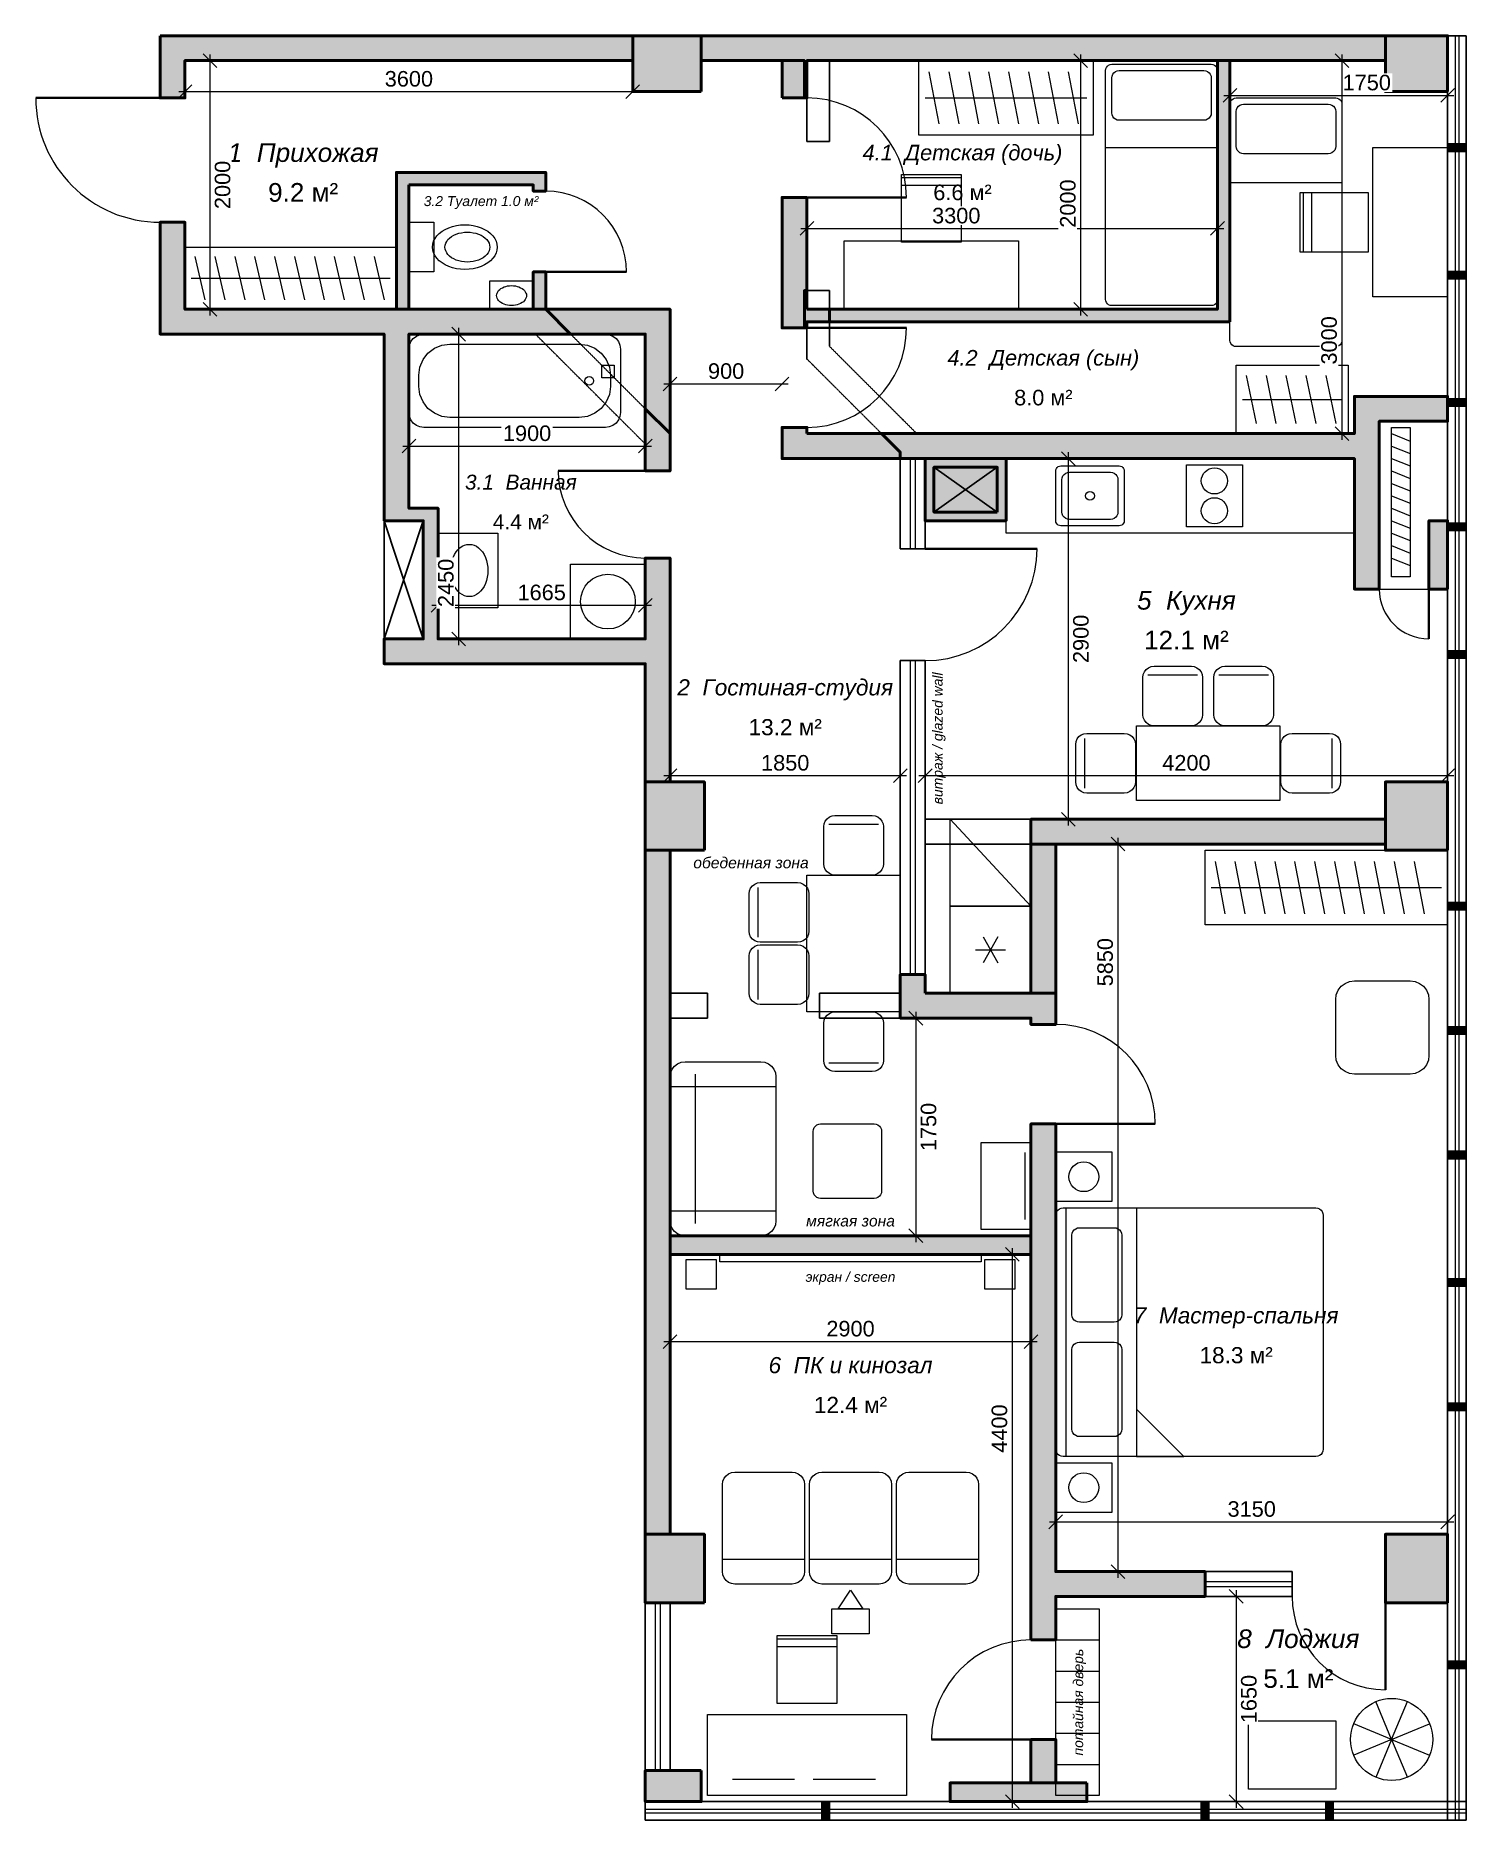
# Model space of a CAD drawing. Header units: millimetres. Extents: x 0 to 11500, y 0 to 14350.
import ezdxf
from ezdxf.enums import TextEntityAlignment as Align

# ---------------------------------------------------------------- set-up
doc = ezdxf.new("R2010")
doc.units = ezdxf.units.MM
doc.linetypes.add('DASHED', pattern=[1.524, 1.27, -0.254])
for name, color, linetype, lineweight, true_color in [('A-COLS', 7, 'Continuous', 50, 0x000000), ('A-DIMS', 7, 'Continuous', 13, 0x000000), ('A-DOOR', 7, 'Continuous', 35, 0x000000), ('A-DOOR-SWING', 7, 'Continuous', 13, 0x404040), ('A-FIXT', 7, 'Continuous', 18, 0x262626), ('A-FURN', 7, 'Continuous', 13, 0x6b6b6b), ('A-GLAZ', 7, 'Continuous', 18, 0x1a6bc7), ('A-GLAZ-FRAME', 7, 'Continuous', 25, 0x000000), ('A-SHAFT', 7, 'Continuous', 25, 0x000000), ('A-TEXT', 7, 'Continuous', 18, 0x000000), ('A-WALL', 7, 'Continuous', 50, 0x000000), ('A-WALL-DEMO', 7, 'Continuous', 25, 0x595959), ('A-WALL-FILL', 7, 'Continuous', 13, 0x999999), ('A-WALL-NEW', 7, 'Continuous', 50, 0x000000), ('A-WALL-NEW-FILL', 7, 'Continuous', 13, 0xed8c40)]:
    doc.layers.add(name, color=color, linetype=linetype, lineweight=lineweight, true_color=true_color)
doc.styles.add('PLAN-ITALIC', font='ariali.ttf')
doc.styles.add('PLAN-REGULAR', font='arial.ttf')
doc.dimstyles.new('PLAN-1-50', dxfattribs={"dimscale": 50, "dimtxt": 2.5, "dimasz": 2.5, "dimexe": 1, "dimexo": 0, "dimgap": 0.8, "dimtad": 1, "dimdec": 0, "dimtxsty": 'PLAN-REGULAR', "dimtsz": 1.1, "dimcen": 2.5, "dimdle": 1, "dimazin": 3, "dimtfac": 1, "dimtmove": 0, "dimatfit": 3, "dimtfill": 1, "dimlwd": 13, "dimlwe": 13})

msp = doc.modelspace()

# ---------------------------------------------------------------- hatches: boundary and pattern name
at = {"layer": 'A-COLS', "true_color": 0x000000}
h = msp.add_hatch(color=7, dxfattribs=at)
h.dxf.hatch_style = 1
h.paths.add_polyline_path([(5350, 13900), (5350, 14350), (4800, 14350), (4800, 13900)])
h = msp.add_hatch(color=7, dxfattribs=at)
h.dxf.hatch_style = 1
h.paths.add_polyline_path([(11350, 13900), (11350, 14350), (10850, 14350), (10850, 13900)])
h = msp.add_hatch(color=7, dxfattribs=at)
h.dxf.hatch_style = 1
h.paths.add_polyline_path([(11350, 9900), (11350, 10450), (11200, 10450), (11200, 9900)])
h = msp.add_hatch(color=7, dxfattribs=at)
h.dxf.hatch_style = 1
h.paths.add_polyline_path([(5375, 7800), (5375, 8350), (4900, 8350), (4900, 7800)])
h = msp.add_hatch(color=7, dxfattribs=at)
h.dxf.hatch_style = 1
h.paths.add_polyline_path([(11350, 7800), (11350, 8350), (10850, 8350), (10850, 7800)])
h = msp.add_hatch(color=7, dxfattribs=at)
h.dxf.hatch_style = 1
h.paths.add_polyline_path([(5375, 1750), (5375, 2300), (4900, 2300), (4900, 1750)])
h = msp.add_hatch(color=7, dxfattribs=at)
h.dxf.hatch_style = 1
h.paths.add_polyline_path([(11350, 1750), (11350, 2300), (10850, 2300), (10850, 1750)])
h = msp.add_hatch(color=7, dxfattribs=at)
h.dxf.hatch_style = 1
h.paths.add_polyline_path([(5350, 400), (4900, 400), (4900, 150), (5350, 150)])
h = msp.add_hatch(color=7, dxfattribs=at)
h.dxf.hatch_style = 1
h.paths.add_polyline_path([(8450, 300), (7350, 300), (7350, 150), (8450, 150)])
at = {"layer": 'A-GLAZ-FRAME', "true_color": 0x000000}
h = msp.add_hatch(color=7, dxfattribs=at)
h.dxf.hatch_style = 1
h.paths.add_polyline_path([(11350, 13480), (11500, 13480), (11500, 13420), (11350, 13420)])
h = msp.add_hatch(color=7, dxfattribs=at)
h.dxf.hatch_style = 1
h.paths.add_polyline_path([(11350, 12455), (11500, 12455), (11500, 12395), (11350, 12395)])
h = msp.add_hatch(color=7, dxfattribs=at)
h.dxf.hatch_style = 1
h.paths.add_polyline_path([(11350, 11430), (11500, 11430), (11500, 11370), (11350, 11370)])
h = msp.add_hatch(color=7, dxfattribs=at)
h.dxf.hatch_style = 1
h.paths.add_polyline_path([(11350, 10430), (11500, 10430), (11500, 10370), (11350, 10370)])
h = msp.add_hatch(color=7, dxfattribs=at)
h.dxf.hatch_style = 1
h.paths.add_polyline_path([(11350, 9405), (11500, 9405), (11500, 9345), (11350, 9345)])
h = msp.add_hatch(color=7, dxfattribs=at)
h.dxf.hatch_style = 1
h.paths.add_polyline_path([(11350, 7380), (11500, 7380), (11500, 7320), (11350, 7320)])
h = msp.add_hatch(color=7, dxfattribs=at)
h.dxf.hatch_style = 1
h.paths.add_polyline_path([(11350, 6380), (11500, 6380), (11500, 6320), (11350, 6320)])
h = msp.add_hatch(color=7, dxfattribs=at)
h.dxf.hatch_style = 1
h.paths.add_polyline_path([(11350, 5380), (11500, 5380), (11500, 5320), (11350, 5320)])
h = msp.add_hatch(color=7, dxfattribs=at)
h.dxf.hatch_style = 1
h.paths.add_polyline_path([(11350, 4355), (11500, 4355), (11500, 4295), (11350, 4295)])
h = msp.add_hatch(color=7, dxfattribs=at)
h.dxf.hatch_style = 1
h.paths.add_polyline_path([(11350, 3355), (11500, 3355), (11500, 3295), (11350, 3295)])
h = msp.add_hatch(color=7, dxfattribs=at)
h.dxf.hatch_style = 1
h.paths.add_polyline_path([(11350, 1280), (11500, 1280), (11500, 1220), (11350, 1220)])
h = msp.add_hatch(color=7, dxfattribs=at)
h.dxf.hatch_style = 1
h.paths.add_polyline_path([(6320, 150), (6380, 150), (6380, 0), (6320, 0)])
h = msp.add_hatch(color=7, dxfattribs=at)
h.dxf.hatch_style = 1
h.paths.add_polyline_path([(9370, 150), (9430, 150), (9430, 0), (9370, 0)])
h = msp.add_hatch(color=7, dxfattribs=at)
h.dxf.hatch_style = 1
h.paths.add_polyline_path([(10370, 150), (10430, 150), (10430, 0), (10370, 0)])
at = {"layer": 'A-WALL-FILL', "true_color": 0x999999}
h = msp.add_hatch(color=7, dxfattribs=at)
h.dxf.hatch_style = 1
h.paths.add_polyline_path([(1000, 14350), (1000, 13850), (1200, 13850), (1200, 14150), (4800, 14150), (4800, 14350)])
h = msp.add_hatch(color=7, dxfattribs=at)
h.dxf.hatch_style = 1
h.paths.add_polyline_path([(10850, 14150), (10850, 14350), (5350, 14350), (5350, 14150), (6180, 14150), (6180, 13850), (6200, 13850), (6200, 14150)])
h = msp.add_hatch(color=7, dxfattribs=at)
h.dxf.hatch_style = 1
h.paths.add_polyline_path([(2800, 10450), (3115, 10450), (3115, 9500), (2800, 9500), (2800, 9300), (4900, 9300), (4900, 8350), (5100, 8350), (5100, 10150), (4900, 10150), (4900, 9500), (3235, 9500), (3235, 10550), (3000, 10550), (3000, 11950), (4300, 11950), (4100, 12150), (1200, 12150), (1200, 12850), (1000, 12850), (1000, 11950), (2800, 11950)])
h = msp.add_hatch(color=7, dxfattribs=at)
h.dxf.hatch_style = 1
h.paths.add_polyline_path([(6200, 12150), (6200, 12300), (6180, 12300), (6180, 12000), (6200, 12000), (6200, 12050), (6380, 12050), (6380, 12150)])
h = msp.add_hatch(color=7, dxfattribs=at)
h.dxf.hatch_style = 1
h.paths.add_polyline_path([(4900, 10850), (5100, 10850), (5100, 11150), (4900, 11350)])
h = msp.add_hatch(color=7, dxfattribs=at)
h.dxf.hatch_style = 1
h.paths.add_polyline_path([(10800, 9900), (10800, 11250), (11350, 11250), (11350, 11450), (10600, 11450), (10600, 11150), (6800, 11150), (6950, 11000), (6950, 10950), (10600, 10950), (10600, 9900)])
h = msp.add_hatch(color=7, dxfattribs=at)
h.dxf.hatch_style = 1
h.paths.add_polyline_path([(7150, 10950), (7150, 10450), (7800, 10450), (7800, 10950)])
h.paths.add_polyline_path([(7730, 10520), (7220, 10520), (7220, 10880), (7730, 10880)], flags=0)
h = msp.add_hatch(color=7, dxfattribs=at)
h.dxf.hatch_style = 1
h.paths.add_polyline_path([(10850, 8050), (8000, 8050), (8000, 7850), (10850, 7850)])
h = msp.add_hatch(color=7, dxfattribs=at)
h.dxf.hatch_style = 1
h.paths.add_polyline_path([(5100, 2300), (5100, 7800), (4900, 7800), (4900, 2300)])
h = msp.add_hatch(color=7, dxfattribs=at)
h.dxf.hatch_style = 1
h.paths.add_polyline_path([(7150, 6650), (7150, 6800), (6950, 6800), (6950, 6450), (8000, 6450), (8000, 6400), (8200, 6400), (8200, 6650)])
h = msp.add_hatch(color=7, dxfattribs=at)
h.dxf.hatch_style = 1
h.paths.add_polyline_path([(8000, 1450), (8200, 1450), (8200, 1800), (9400, 1800), (9400, 2000), (8200, 2000), (8200, 5600), (8000, 5600)])
h = msp.add_hatch(color=7, dxfattribs=at)
h.dxf.hatch_style = 1
h.paths.add_polyline_path([(8000, 650), (8000, 300), (8200, 300), (8200, 650)])
at = {"layer": 'A-WALL-NEW-FILL', "true_color": 0xed8c40}
h = msp.add_hatch(color=7, dxfattribs=at)
h.dxf.hatch_style = 1
h.paths.add_polyline_path([(6000, 13850), (6180, 13850), (6180, 14150), (6000, 14150)])
h = msp.add_hatch(color=7, dxfattribs=at)
h.dxf.hatch_style = 1
h.paths.add_polyline_path([(9600, 12050), (9600, 14150), (9500, 14150), (9500, 12150), (6380, 12150), (6380, 12050)])
h = msp.add_hatch(color=7, dxfattribs=at)
h.dxf.hatch_style = 1
h.paths.add_polyline_path([(3000, 13150), (4000, 13150), (4000, 13100), (4100, 13100), (4100, 13250), (2900, 13250), (2900, 12150), (3000, 12150)])
h = msp.add_hatch(color=7, dxfattribs=at)
h.dxf.hatch_style = 1
h.paths.add_polyline_path([(6200, 13050), (6000, 13050), (6000, 12000), (6180, 12000), (6180, 12300), (6200, 12300)])
h = msp.add_hatch(color=7, dxfattribs=at)
h.dxf.hatch_style = 1
h.paths.add_polyline_path([(4100, 12450), (4000, 12450), (4000, 12150), (4100, 12150)])
h = msp.add_hatch(color=7, dxfattribs=at)
h.dxf.hatch_style = 1
h.paths.add_polyline_path([(4100, 12150), (4300, 11950), (4900, 11950), (4900, 11350), (5100, 11150), (5100, 12150)])
h = msp.add_hatch(color=7, dxfattribs=at)
h.dxf.hatch_style = 1
h.paths.add_polyline_path([(6200, 11150), (6200, 11200), (6000, 11200), (6000, 10950), (6950, 10950), (6950, 11000), (6800, 11150)])
h = msp.add_hatch(color=7, dxfattribs=at)
h.dxf.hatch_style = 1
h.paths.add_polyline_path([(8000, 6650), (8200, 6650), (8200, 7850), (8000, 7850)])
h = msp.add_hatch(color=7, dxfattribs=at)
h.dxf.hatch_style = 1
h.paths.add_polyline_path([(8000, 4550), (8000, 4700), (5100, 4700), (5100, 4550)])

# ---------------------------------------------------------------- linework, layer by layer
at = {"layer": 'A-COLS'}
for points in [[(5350, 13900), (5350, 14350), (4800, 14350), (4800, 13900)], [(11350, 13900), (11350, 14350), (10850, 14350), (10850, 13900)], [(11350, 9900), (11350, 10450), (11200, 10450), (11200, 9900)], [(5375, 7800), (5375, 8350), (4900, 8350), (4900, 7800)], [(11350, 7800), (11350, 8350), (10850, 8350), (10850, 7800)], [(5375, 1750), (5375, 2300), (4900, 2300), (4900, 1750)], [(11350, 1750), (11350, 2300), (10850, 2300), (10850, 1750)], [(5350, 400), (4900, 400), (4900, 150), (5350, 150)], [(8450, 300), (7350, 300), (7350, 150), (8450, 150)]]:
    msp.add_lwpolyline(points, close=True, dxfattribs=at)
at = {"layer": 'A-DOOR'}
for p, q in [((1000, 13850), (0, 13850)), ((6200, 13050), (7000, 13050)), ((4100, 12450), (4750, 12450)), ((6200, 12000), (7000, 12000)), ((4900, 10850), (4200, 10850)), ((11200, 9900), (11200, 9500)), ((8200, 5600), (9000, 5600)), ((8000, 650), (7200, 650))]:
    msp.add_line(p, q, dxfattribs=at)
at = {"layer": 'A-DOOR', "true_color": 0x1a6bc7}
for p, q in [((7150, 10225), (8050, 10225)), ((10850, 1800), (10850, 1050))]:
    msp.add_line(p, q, dxfattribs=at)
at = {"layer": 'A-DOOR-SWING'}
for centre, radius, start, end in [((1000, 13850), 1000, -180, -90), ((6200, 13050), 800, 0, 90), ((4100, 12450), 650, 0, 90), ((6200, 12000), 800, -90, 0), ((4900, 10850), 700, -180, -90), ((7150, 10225), 900, -90, 0), ((11200, 9900), 400, -180, -90), ((8200, 5600), 800, 0, 90), ((10850, 1800), 750, -180, -90), ((8000, 650), 800, -270, -180)]:
    msp.add_arc(centre, radius, start, end, dxfattribs=at)
at = {"layer": 'A-FIXT'}
for p, q in [((10900, 11150), (11050, 11090)), ((10900, 11050), (11050, 10990)), ((10900, 10950), (11050, 10890)), ((10900, 10850), (11050, 10790)), ((10900, 10750), (11050, 10690)), ((10900, 10650), (11050, 10590)), ((10900, 10550), (11050, 10490)), ((10900, 10450), (11050, 10390)), ((10900, 10350), (11050, 10290)), ((10900, 10250), (11050, 10190)), ((10900, 10150), (11050, 10090)), ((10800, 9900), (11200, 9900)), ((7350, 8050), (8000, 7350)), ((7615, 7103.9), (7735, 6896.1)), ((7735, 7103.9), (7615, 6896.1)), ((7555, 7000), (7795, 7000)), ((7950, 5370), (7950, 4830)), ((5600, 330), (6100, 330)), ((6250, 330), (6750, 330))]:
    msp.add_line(p, q, dxfattribs=at)
for points in [[(3000, 12850), (3200, 12850), (3200, 12450), (3000, 12450)], [(3710, 12650), (3707.8, 12626.5), (3701.1, 12603.4), (3690.2, 12581.1), (3675.2, 12560), (3656.3, 12540.4), (3633.8, 12522.7), (3608.3, 12507.2), (3580, 12494.1), (3549.5, 12483.7), (3517.3, 12476.1), (3483.9, 12471.5), (3450, 12470), (3416.1, 12471.5), (3382.7, 12476.1), (3350.5, 12483.7), (3320, 12494.1), (3291.7, 12507.2), (3266.2, 12522.7), (3243.7, 12540.4), (3224.8, 12560), (3209.8, 12581.1), (3198.9, 12603.4), (3192.2, 12626.5), (3190, 12650), (3192.2, 12673.5), (3198.9, 12696.6), (3209.8, 12718.9), (3224.8, 12740), (3243.7, 12759.6), (3266.2, 12777.3), (3291.7, 12792.8), (3320, 12805.9), (3350.5, 12816.3), (3382.7, 12823.9), (3416.1, 12828.5), (3450, 12830), (3483.9, 12828.5), (3517.3, 12823.9), (3549.5, 12816.3), (3580, 12805.9), (3608.3, 12792.8), (3633.8, 12777.3), (3656.3, 12759.6), (3675.2, 12740), (3690.2, 12718.9), (3701.1, 12696.6), (3707.8, 12673.5)], [(3650, 12650), (3648.5, 12634.3), (3643.9, 12618.9), (3636.3, 12604.1), (3625.9, 12590), (3612.8, 12576.9), (3597.3, 12565.1), (3579.6, 12554.8), (3560, 12546.1), (3538.9, 12539.1), (3516.6, 12534.1), (3493.5, 12531), (3470, 12530), (3446.5, 12531), (3423.4, 12534.1), (3401.1, 12539.1), (3380, 12546.1), (3360.4, 12554.8), (3342.7, 12565.1), (3327.2, 12576.9), (3314.1, 12590), (3303.7, 12604.1), (3296.1, 12618.9), (3291.5, 12634.3), (3290, 12650), (3291.5, 12665.7), (3296.1, 12681.1), (3303.7, 12695.9), (3314.1, 12710), (3327.2, 12723.1), (3342.7, 12734.9), (3360.4, 12745.2), (3380, 12753.9), (3401.1, 12760.9), (3423.4, 12765.9), (3446.5, 12769), (3470, 12770), (3493.5, 12769), (3516.6, 12765.9), (3538.9, 12760.9), (3560, 12753.9), (3579.6, 12745.2), (3597.3, 12734.9), (3612.8, 12723.1), (3625.9, 12710), (3636.3, 12695.9), (3643.9, 12681.1), (3648.5, 12665.7)], [(3650, 12380), (4000, 12380), (4000, 12150), (3650, 12150)], [(3945, 12260), (3944, 12249.6), (3940.9, 12239.3), (3935.9, 12229.4), (3928.9, 12220), (3920.2, 12211.3), (3909.9, 12203.4), (3898.1, 12196.5), (3885, 12190.7), (3870.9, 12186.1), (3856.1, 12182.7), (3840.7, 12180.7), (3825, 12180), (3809.3, 12180.7), (3793.9, 12182.7), (3779.1, 12186.1), (3765, 12190.7), (3751.9, 12196.5), (3740.1, 12203.4), (3729.8, 12211.3), (3721.1, 12220), (3714.1, 12229.4), (3709.1, 12239.3), (3706, 12249.6), (3705, 12260), (3706, 12270.4), (3709.1, 12280.7), (3714.1, 12290.6), (3721.1, 12300), (3729.8, 12308.7), (3740.1, 12316.6), (3751.9, 12323.5), (3765, 12329.3), (3779.1, 12333.9), (3793.9, 12337.3), (3809.3, 12339.3), (3825, 12340), (3840.7, 12339.3), (3856.1, 12337.3), (3870.9, 12333.9), (3885, 12329.3), (3898.1, 12323.5), (3909.9, 12316.6), (3920.2, 12308.7), (3928.9, 12300), (3935.9, 12290.6), (3940.9, 12280.7), (3944, 12270.4)], [(4580, 11950), (4611.1, 11945.9), (4640, 11933.9), (4664.9, 11914.9), (4683.9, 11890), (4695.9, 11861.1), (4700, 11830), (4700, 11320), (4695.9, 11288.9), (4683.9, 11260), (4664.9, 11235.1), (4640, 11216.1), (4611.1, 11204.1), (4580, 11200), (3120, 11200), (3088.9, 11204.1), (3060, 11216.1), (3035.1, 11235.1), (3016.1, 11260), (3004.1, 11288.9), (3000, 11320), (3000, 11830), (3004.1, 11861.1), (3016.1, 11890), (3035.1, 11914.9), (3060, 11933.9), (3088.9, 11945.9), (3120, 11950)], [(4370, 11870), (4434.7, 11861.5), (4495, 11836.5), (4546.8, 11796.8), (4586.5, 11745), (4611.5, 11684.7), (4620, 11620), (4620, 11530), (4611.5, 11465.3), (4586.5, 11405), (4546.8, 11353.2), (4495, 11313.5), (4434.7, 11288.5), (4370, 11280), (3330, 11280), (3265.3, 11288.5), (3205, 11313.5), (3153.2, 11353.2), (3113.5, 11405), (3088.5, 11465.3), (3080, 11530), (3080, 11620), (3088.5, 11684.7), (3113.5, 11745), (3153.2, 11796.8), (3205, 11836.5), (3265.3, 11861.5), (3330, 11870)], [(4550, 11700), (4650, 11700), (4650, 11600), (4550, 11600)], [(10900, 11200), (11050, 11200), (11050, 10000), (10900, 10000)], [(7800, 10950), (10600, 10950), (10600, 10350), (7800, 10350)], [(8710, 10890), (8720.4, 10888.6), (8730, 10884.6), (8738.3, 10878.3), (8744.6, 10870), (8748.6, 10860.4), (8750, 10850), (8750, 10450), (8748.6, 10439.6), (8744.6, 10430), (8738.3, 10421.7), (8730, 10415.4), (8720.4, 10411.4), (8710, 10410), (8240, 10410), (8229.6, 10411.4), (8220, 10415.4), (8211.7, 10421.7), (8205.4, 10430), (8201.4, 10439.6), (8200, 10450), (8200, 10850), (8201.4, 10860.4), (8205.4, 10870), (8211.7, 10878.3), (8220, 10884.6), (8229.6, 10888.6), (8240, 10890)], [(8640, 10840), (8655.5, 10838), (8670, 10832), (8682.4, 10822.4), (8692, 10810), (8698, 10795.5), (8700, 10780), (8700, 10520), (8698, 10504.5), (8692, 10490), (8682.4, 10477.6), (8670, 10468), (8655.5, 10462), (8640, 10460), (8310, 10460), (8294.5, 10462), (8280, 10468), (8267.6, 10477.6), (8258, 10490), (8252, 10504.5), (8250, 10520), (8250, 10780), (8252, 10795.5), (8258, 10810), (8267.6, 10822.4), (8280, 10832), (8294.5, 10838), (8310, 10840)], [(9250, 10900), (9700, 10900), (9700, 10400), (9250, 10400)], [(3235, 10350), (3715, 10350), (3715, 9750), (3235, 9750)], [(3635, 10050), (3633.7, 10022.6), (3629.9, 9995.6), (3623.6, 9969.6), (3614.9, 9945), (3604, 9922.2), (3591.1, 9901.5), (3576.3, 9883.4), (3560, 9868.1), (3542.4, 9856), (3523.8, 9847.2), (3504.6, 9841.8), (3485, 9840), (3465.4, 9841.8), (3446.2, 9847.2), (3427.6, 9856), (3410, 9868.1), (3393.7, 9883.4), (3378.9, 9901.5), (3366, 9922.2), (3355.1, 9945), (3346.4, 9969.6), (3340.1, 9995.6), (3336.3, 10022.6), (3335, 10050), (3336.3, 10077.4), (3340.1, 10104.4), (3346.4, 10130.4), (3355.1, 10155), (3366, 10177.8), (3378.9, 10198.5), (3393.7, 10216.6), (3410, 10231.9), (3427.6, 10244), (3446.2, 10252.8), (3465.4, 10258.2), (3485, 10260), (3504.6, 10258.2), (3523.8, 10252.8), (3542.4, 10244), (3560, 10231.9), (3576.3, 10216.6), (3591.1, 10198.5), (3604, 10177.8), (3614.9, 10155), (3623.6, 10130.4), (3629.9, 10104.4), (3633.7, 10077.4)], [(4300, 10100), (4900, 10100), (4900, 9500), (4300, 9500)], [(7350, 8050), (8000, 8050), (8000, 7350), (7350, 7350)], [(7350, 7350), (8000, 7350), (8000, 6650), (7350, 6650)], [(5230, 4510), (5470, 4510), (5470, 4270), (5230, 4270)], [(5500, 4550), (7600, 4550), (7600, 4490), (5500, 4490)], [(7630, 4510), (7870, 4510), (7870, 4270), (7630, 4270)], [(6450, 1700), (6550, 1850), (6650, 1700)], [(6400, 1700), (6700, 1700), (6700, 1500), (6400, 1500)]]:
    msp.add_lwpolyline(points, close=True, dxfattribs=at)
for centre, radius in [((4450, 11575), 35), ((9475, 10770), 105), ((8475, 10650), 35), ((9475, 10530), 105), ((4600, 9800), 220)]:
    msp.add_circle(centre, radius, dxfattribs=at)
at = {"layer": 'A-FURN'}
for p, q in [((7180, 14060), (7260, 13640)), ((7340, 14060), (7420, 13640)), ((7500, 14060), (7580, 13640)), ((7660, 14060), (7740, 13640)), ((7820, 14060), (7900, 13640)), ((7980, 14060), (8060, 13640)), ((8140, 14060), (8220, 13640)), ((8300, 14060), (8380, 13640)), ((7150, 13850), (8450, 13850)), ((8600, 13450), (9500, 13450)), ((9600, 13170), (10500, 13170)), ((1280, 12575), (1360, 12225)), ((1440, 12575), (1520, 12225)), ((1600, 12575), (1680, 12225)), ((1760, 12575), (1840, 12225)), ((1920, 12575), (2000, 12225)), ((2080, 12575), (2160, 12225)), ((2240, 12575), (2320, 12225)), ((2400, 12575), (2480, 12225)), ((2560, 12575), (2640, 12225)), ((2720, 12575), (2800, 12225)), ((1250, 12400), (2850, 12400)), ((9730, 11617.5), (9810, 11232.5)), ((9890, 11617.5), (9970, 11232.5)), ((10050, 11617.5), (10130, 11232.5)), ((10210, 11617.5), (10290, 11232.5)), ((10370, 11617.5), (10450, 11232.5)), ((9700, 11425), (10500, 11425)), ((8940, 9210), (9340, 9210)), ((9510, 9210), (9910, 9210)), ((8430, 8700), (8430, 8300)), ((10420, 8700), (10420, 8300)), ((6375, 8010), (6775, 8010)), ((9480, 7710), (9560, 7290)), ((9640, 7710), (9720, 7290)), ((9800, 7710), (9880, 7290)), ((9960, 7710), (10040, 7290)), ((10120, 7710), (10200, 7290)), ((10280, 7710), (10360, 7290)), ((10440, 7710), (10520, 7290)), ((10600, 7710), (10680, 7290)), ((10760, 7710), (10840, 7290)), ((10920, 7710), (11000, 7290)), ((11080, 7710), (11160, 7290)), ((5805, 7500), (5805, 7100)), ((9450, 7500), (11300, 7500)), ((5805, 7000), (5805, 6600)), ((6375, 6090), (6775, 6090)), ((5100, 5900), (5950, 5900)), ((5300, 6000), (5300, 4800)), ((5100, 4900), (5950, 4900)), ((8280, 4925), (8280, 2925)), ((8850, 4925), (8850, 2925)), ((5520, 2100), (6180, 2100)), ((6220, 2100), (6880, 2100)), ((6920, 2100), (7580, 2100)), ((8200, 1700), (8550, 1700)), ((8200, 1450), (8550, 1450)), ((8200, 1200), (8550, 1200)), ((8200, 950), (8550, 950)), ((10900, 650), (10773.7, 954.9)), ((10900, 650), (11026.3, 954.9)), ((10900, 650), (10595.1, 776.3)), ((10900, 650), (11204.9, 776.3)), ((8200, 700), (8550, 700)), ((10900, 650), (10595.1, 523.7)), ((10900, 650), (10773.7, 345.1)), ((10900, 650), (11204.9, 523.7)), ((10900, 650), (11026.3, 345.1)), ((8200, 450), (8550, 450))]:
    msp.add_line(p, q, dxfattribs=at)
for points in [[(7100, 14150), (8500, 14150), (8500, 13550), (7100, 13550)], [(9450, 14120), (9462.9, 14118.3), (9475, 14113.3), (9485.4, 14105.4), (9493.3, 14095), (9498.3, 14082.9), (9500, 14070), (9500, 12230), (9498.3, 12217.1), (9493.3, 12205), (9485.4, 12194.6), (9475, 12186.7), (9462.9, 12181.7), (9450, 12180), (8650, 12180), (8637.1, 12181.7), (8625, 12186.7), (8614.6, 12194.6), (8606.7, 12205), (8601.7, 12217.1), (8600, 12230), (8600, 14070), (8601.7, 14082.9), (8606.7, 14095), (8614.6, 14105.4), (8625, 14113.3), (8637.1, 14118.3), (8650, 14120)], [(9390, 14070), (9405.5, 14068), (9420, 14062), (9432.4, 14052.4), (9442, 14040), (9448, 14025.5), (9450, 14010), (9450, 13730), (9448, 13714.5), (9442, 13700), (9432.4, 13687.6), (9420, 13678), (9405.5, 13672), (9390, 13670), (8710, 13670), (8694.5, 13672), (8680, 13678), (8667.6, 13687.6), (8658, 13700), (8652, 13714.5), (8650, 13730), (8650, 14010), (8652, 14025.5), (8658, 14040), (8667.6, 14052.4), (8680, 14062), (8694.5, 14068), (8710, 14070)], [(10450, 13850), (10462.9, 13848.3), (10475, 13843.3), (10485.4, 13835.4), (10493.3, 13825), (10498.3, 13812.9), (10500, 13800), (10500, 11900), (10498.3, 11887.1), (10493.3, 11875), (10485.4, 11864.6), (10475, 11856.7), (10462.9, 11851.7), (10450, 11850), (9650, 11850), (9637.1, 11851.7), (9625, 11856.7), (9614.6, 11864.6), (9606.7, 11875), (9601.7, 11887.1), (9600, 11900), (9600, 13800), (9601.7, 13812.9), (9606.7, 13825), (9614.6, 13835.4), (9625, 13843.3), (9637.1, 13848.3), (9650, 13850)], [(10390, 13800), (10405.5, 13798), (10420, 13792), (10432.4, 13782.4), (10442, 13770), (10448, 13755.5), (10450, 13740), (10450, 13460), (10448, 13444.5), (10442, 13430), (10432.4, 13417.6), (10420, 13408), (10405.5, 13402), (10390, 13400), (9710, 13400), (9694.5, 13402), (9680, 13408), (9667.6, 13417.6), (9658, 13430), (9652, 13444.5), (9650, 13460), (9650, 13740), (9652, 13755.5), (9658, 13770), (9667.6, 13782.4), (9680, 13792), (9694.5, 13798), (9710, 13800)], [(10750, 13450), (11350, 13450), (11350, 12250), (10750, 12250)], [(7440, 13235), (7440, 13145), (6960, 13145), (6960, 13235)], [(7440, 13210), (7440, 12690), (6960, 12690), (6960, 13210)], [(10165, 13090), (10255, 13090), (10255, 12610), (10165, 12610)], [(10190, 13090), (10710, 13090), (10710, 12610), (10190, 12610)], [(1200, 12650), (2900, 12650), (2900, 12150), (1200, 12150)], [(6500, 12700), (7900, 12700), (7900, 12150), (6500, 12150)], [(9650, 11700), (10550, 11700), (10550, 11150), (9650, 11150)], [(9290, 9280), (9313.3, 9276.9), (9335, 9267.9), (9353.6, 9253.6), (9367.9, 9235), (9376.9, 9213.3), (9380, 9190), (9380, 8890), (9376.9, 8866.7), (9367.9, 8845), (9353.6, 8826.4), (9335, 8812.1), (9313.3, 8803.1), (9290, 8800), (8990, 8800), (8966.7, 8803.1), (8945, 8812.1), (8926.4, 8826.4), (8912.1, 8845), (8903.1, 8866.7), (8900, 8890), (8900, 9190), (8903.1, 9213.3), (8912.1, 9235), (8926.4, 9253.6), (8945, 9267.9), (8966.7, 9276.9), (8990, 9280)], [(9860, 9280), (9883.3, 9276.9), (9905, 9267.9), (9923.6, 9253.6), (9937.9, 9235), (9946.9, 9213.3), (9950, 9190), (9950, 8890), (9946.9, 8866.7), (9937.9, 8845), (9923.6, 8826.4), (9905, 8812.1), (9883.3, 8803.1), (9860, 8800), (9560, 8800), (9536.7, 8803.1), (9515, 8812.1), (9496.4, 8826.4), (9482.1, 8845), (9473.1, 8866.7), (9470, 8890), (9470, 9190), (9473.1, 9213.3), (9482.1, 9235), (9496.4, 9253.6), (9515, 9267.9), (9536.7, 9276.9), (9560, 9280)], [(8850, 8800), (10000, 8800), (10000, 8200), (8850, 8200)], [(8750, 8740), (8773.3, 8736.9), (8795, 8727.9), (8813.6, 8713.6), (8827.9, 8695), (8836.9, 8673.3), (8840, 8650), (8840, 8350), (8836.9, 8326.7), (8827.9, 8305), (8813.6, 8286.4), (8795, 8272.1), (8773.3, 8263.1), (8750, 8260), (8450, 8260), (8426.7, 8263.1), (8405, 8272.1), (8386.4, 8286.4), (8372.1, 8305), (8363.1, 8326.7), (8360, 8350), (8360, 8650), (8363.1, 8673.3), (8372.1, 8695), (8386.4, 8713.6), (8405, 8727.9), (8426.7, 8736.9), (8450, 8740)], [(10400, 8740), (10423.3, 8736.9), (10445, 8727.9), (10463.6, 8713.6), (10477.9, 8695), (10486.9, 8673.3), (10490, 8650), (10490, 8350), (10486.9, 8326.7), (10477.9, 8305), (10463.6, 8286.4), (10445, 8272.1), (10423.3, 8263.1), (10400, 8260), (10100, 8260), (10076.7, 8263.1), (10055, 8272.1), (10036.4, 8286.4), (10022.1, 8305), (10013.1, 8326.7), (10010, 8350), (10010, 8650), (10013.1, 8673.3), (10022.1, 8695), (10036.4, 8713.6), (10055, 8727.9), (10076.7, 8736.9), (10100, 8740)], [(6725, 8080), (6748.3, 8076.9), (6770, 8067.9), (6788.6, 8053.6), (6802.9, 8035), (6811.9, 8013.3), (6815, 7990), (6815, 7690), (6811.9, 7666.7), (6802.9, 7645), (6788.6, 7626.4), (6770, 7612.1), (6748.3, 7603.1), (6725, 7600), (6425, 7600), (6401.7, 7603.1), (6380, 7612.1), (6361.4, 7626.4), (6347.1, 7645), (6338.1, 7666.7), (6335, 7690), (6335, 7990), (6338.1, 8013.3), (6347.1, 8035), (6361.4, 8053.6), (6380, 8067.9), (6401.7, 8076.9), (6425, 8080)], [(9400, 7800), (11350, 7800), (11350, 7200), (9400, 7200)], [(6125, 7540), (6148.3, 7536.9), (6170, 7527.9), (6188.6, 7513.6), (6202.9, 7495), (6211.9, 7473.3), (6215, 7450), (6215, 7150), (6211.9, 7126.7), (6202.9, 7105), (6188.6, 7086.4), (6170, 7072.1), (6148.3, 7063.1), (6125, 7060), (5825, 7060), (5801.7, 7063.1), (5780, 7072.1), (5761.4, 7086.4), (5747.1, 7105), (5738.1, 7126.7), (5735, 7150), (5735, 7450), (5738.1, 7473.3), (5747.1, 7495), (5761.4, 7513.6), (5780, 7527.9), (5801.7, 7536.9), (5825, 7540)], [(6200, 7600), (6950, 7600), (6950, 6500), (6200, 6500)], [(6125, 7040), (6148.3, 7036.9), (6170, 7027.9), (6188.6, 7013.6), (6202.9, 6995), (6211.9, 6973.3), (6215, 6950), (6215, 6650), (6211.9, 6626.7), (6202.9, 6605), (6188.6, 6586.4), (6170, 6572.1), (6148.3, 6563.1), (6125, 6560), (5825, 6560), (5801.7, 6563.1), (5780, 6572.1), (5761.4, 6586.4), (5747.1, 6605), (5738.1, 6626.7), (5735, 6650), (5735, 6950), (5738.1, 6973.3), (5747.1, 6995), (5761.4, 7013.6), (5780, 7027.9), (5801.7, 7036.9), (5825, 7040)], [(11050, 6750), (11088.8, 6744.9), (11125, 6729.9), (11156.1, 6706.1), (11179.9, 6675), (11194.9, 6638.8), (11200, 6600), (11200, 6150), (11194.9, 6111.2), (11179.9, 6075), (11156.1, 6043.9), (11125, 6020.1), (11088.8, 6005.1), (11050, 6000), (10600, 6000), (10561.2, 6005.1), (10525, 6020.1), (10493.9, 6043.9), (10470.1, 6075), (10455.1, 6111.2), (10450, 6150), (10450, 6600), (10455.1, 6638.8), (10470.1, 6675), (10493.9, 6706.1), (10525, 6729.9), (10561.2, 6744.9), (10600, 6750)], [(6725, 6500), (6748.3, 6496.9), (6770, 6487.9), (6788.6, 6473.6), (6802.9, 6455), (6811.9, 6433.3), (6815, 6410), (6815, 6110), (6811.9, 6086.7), (6802.9, 6065), (6788.6, 6046.4), (6770, 6032.1), (6748.3, 6023.1), (6725, 6020), (6425, 6020), (6401.7, 6023.1), (6380, 6032.1), (6361.4, 6046.4), (6347.1, 6065), (6338.1, 6086.7), (6335, 6110), (6335, 6410), (6338.1, 6433.3), (6347.1, 6455), (6361.4, 6473.6), (6380, 6487.9), (6401.7, 6496.9), (6425, 6500)], [(5830, 6100), (5861.1, 6095.9), (5890, 6083.9), (5914.9, 6064.9), (5933.9, 6040), (5945.9, 6011.1), (5950, 5980), (5950, 4820), (5945.9, 4788.9), (5933.9, 4760), (5914.9, 4735.1), (5890, 4716.1), (5861.1, 4704.1), (5830, 4700), (5220, 4700), (5188.9, 4704.1), (5160, 4716.1), (5135.1, 4735.1), (5116.1, 4760), (5104.1, 4788.9), (5100, 4820), (5100, 5980), (5104.1, 6011.1), (5116.1, 6040), (5135.1, 6064.9), (5160, 6083.9), (5188.9, 6095.9), (5220, 6100)], [(6740, 5600), (6755.5, 5598), (6770, 5592), (6782.4, 5582.4), (6792, 5570), (6798, 5555.5), (6800, 5540), (6800, 5060), (6798, 5044.5), (6792, 5030), (6782.4, 5017.6), (6770, 5008), (6755.5, 5002), (6740, 5000), (6310, 5000), (6294.5, 5002), (6280, 5008), (6267.6, 5017.6), (6258, 5030), (6252, 5044.5), (6250, 5060), (6250, 5540), (6252, 5555.5), (6258, 5570), (6267.6, 5582.4), (6280, 5592), (6294.5, 5598), (6310, 5600)], [(7600, 5450), (8000, 5450), (8000, 4750), (7600, 4750)], [(8200, 5375), (8650, 5375), (8650, 4975), (8200, 4975)], [(10290, 4925), (10305.5, 4923), (10320, 4917), (10332.4, 4907.4), (10342, 4895), (10348, 4880.5), (10350, 4865), (10350, 2985), (10348, 2969.5), (10342, 2955), (10332.4, 2942.6), (10320, 2933), (10305.5, 2927), (10290, 2925), (8260, 2925), (8244.5, 2927), (8230, 2933), (8217.6, 2942.6), (8208, 2955), (8202, 2969.5), (8200, 2985), (8200, 4865), (8202, 4880.5), (8208, 4895), (8217.6, 4907.4), (8230, 4917), (8244.5, 4923), (8260, 4925)], [(8670, 4765), (8685.5, 4763), (8700, 4757), (8712.4, 4747.4), (8722, 4735), (8728, 4720.5), (8730, 4705), (8730, 4065), (8728, 4049.5), (8722, 4035), (8712.4, 4022.6), (8700, 4013), (8685.5, 4007), (8670, 4005), (8390, 4005), (8374.5, 4007), (8360, 4013), (8347.6, 4022.6), (8338, 4035), (8332, 4049.5), (8330, 4065), (8330, 4705), (8332, 4720.5), (8338, 4735), (8347.6, 4747.4), (8360, 4757), (8374.5, 4763), (8390, 4765)], [(8670, 3845), (8685.5, 3843), (8700, 3837), (8712.4, 3827.4), (8722, 3815), (8728, 3800.5), (8730, 3785), (8730, 3145), (8728, 3129.5), (8722, 3115), (8712.4, 3102.6), (8700, 3093), (8685.5, 3087), (8670, 3085), (8390, 3085), (8374.5, 3087), (8360, 3093), (8347.6, 3102.6), (8338, 3115), (8332, 3129.5), (8330, 3145), (8330, 3785), (8332, 3800.5), (8338, 3815), (8347.6, 3827.4), (8360, 3837), (8374.5, 3843), (8390, 3845)], [(8850, 2925), (9230, 2925), (8850, 3305)], [(8200, 2875), (8650, 2875), (8650, 2475), (8200, 2475)], [(6080, 2800), (6105.9, 2796.6), (6130, 2786.6), (6150.7, 2770.7), (6166.6, 2750), (6176.6, 2725.9), (6180, 2700), (6180, 2000), (6176.6, 1974.1), (6166.6, 1950), (6150.7, 1929.3), (6130, 1913.4), (6105.9, 1903.4), (6080, 1900), (5620, 1900), (5594.1, 1903.4), (5570, 1913.4), (5549.3, 1929.3), (5533.4, 1950), (5523.4, 1974.1), (5520, 2000), (5520, 2700), (5523.4, 2725.9), (5533.4, 2750), (5549.3, 2770.7), (5570, 2786.6), (5594.1, 2796.6), (5620, 2800)], [(6780, 2800), (6805.9, 2796.6), (6830, 2786.6), (6850.7, 2770.7), (6866.6, 2750), (6876.6, 2725.9), (6880, 2700), (6880, 2000), (6876.6, 1974.1), (6866.6, 1950), (6850.7, 1929.3), (6830, 1913.4), (6805.9, 1903.4), (6780, 1900), (6320, 1900), (6294.1, 1903.4), (6270, 1913.4), (6249.3, 1929.3), (6233.4, 1950), (6223.4, 1974.1), (6220, 2000), (6220, 2700), (6223.4, 2725.9), (6233.4, 2750), (6249.3, 2770.7), (6270, 2786.6), (6294.1, 2796.6), (6320, 2800)], [(7480, 2800), (7505.9, 2796.6), (7530, 2786.6), (7550.7, 2770.7), (7566.6, 2750), (7576.6, 2725.9), (7580, 2700), (7580, 2000), (7576.6, 1974.1), (7566.6, 1950), (7550.7, 1929.3), (7530, 1913.4), (7505.9, 1903.4), (7480, 1900), (7020, 1900), (6994.1, 1903.4), (6970, 1913.4), (6949.3, 1929.3), (6933.4, 1950), (6923.4, 1974.1), (6920, 2000), (6920, 2700), (6923.4, 2725.9), (6933.4, 2750), (6949.3, 2770.7), (6970, 2786.6), (6994.1, 2796.6), (7020, 2800)], [(8200, 1700), (8550, 1700), (8550, 200), (8200, 200)], [(6440, 1485), (6440, 1395), (5960, 1395), (5960, 1485)], [(6440, 1460), (6440, 940), (5960, 940), (5960, 1460)], [(5400, 850), (7000, 850), (7000, 200), (5400, 200)], [(9750, 800), (10450, 800), (10450, 250), (9750, 250)]]:
    msp.add_lwpolyline(points, close=True, dxfattribs=at)
for centre, radius in [((8425, 5175), 120), ((8425, 2675), 120), ((10900, 650), 330)]:
    msp.add_circle(centre, radius, dxfattribs=at)
at = {"layer": 'A-GLAZ'}
for p, q in [((11410, 14350), (11410, 0)), ((11440, 14350), (11440, 0)), ((7030, 10950), (7030, 10225)), ((7070, 10950), (7070, 10225)), ((7030, 9325), (7030, 6800)), ((7070, 9325), (7070, 6800)), ((9400, 1920), (10100, 1920)), ((9400, 1880), (10100, 1880)), ((4980, 1750), (4980, 400)), ((5020, 1750), (5020, 400)), ((4900, 90), (11500, 90)), ((4900, 60), (11500, 60))]:
    msp.add_line(p, q, dxfattribs=at)
at = {"layer": 'A-GLAZ-FRAME'}
for p, q in [((11350, 14350), (11350, 0)), ((11350, 14350), (11500, 14350)), ((11500, 14350), (11500, 0)), ((6950, 10950), (6950, 10225)), ((6950, 10950), (7150, 10950)), ((7150, 10950), (7150, 10225)), ((6950, 10225), (7150, 10225)), ((6950, 9325), (6950, 6800)), ((6950, 9325), (7150, 9325)), ((7150, 9325), (7150, 6800)), ((6950, 6800), (7150, 6800)), ((9400, 2000), (10100, 2000)), ((10100, 2000), (10100, 1800)), ((4900, 1750), (4900, 400)), ((5100, 1750), (5100, 400)), ((9400, 1800), (10100, 1800)), ((4900, 150), (11500, 150)), ((4900, 150), (4900, 0)), ((4900, 0), (11500, 0))]:
    msp.add_line(p, q, dxfattribs=at)
for points in [[(11350, 13480), (11500, 13480), (11500, 13420), (11350, 13420)], [(11350, 12455), (11500, 12455), (11500, 12395), (11350, 12395)], [(11350, 11430), (11500, 11430), (11500, 11370), (11350, 11370)], [(11350, 10430), (11500, 10430), (11500, 10370), (11350, 10370)], [(11350, 9405), (11500, 9405), (11500, 9345), (11350, 9345)], [(11350, 7380), (11500, 7380), (11500, 7320), (11350, 7320)], [(11350, 6380), (11500, 6380), (11500, 6320), (11350, 6320)], [(11350, 5380), (11500, 5380), (11500, 5320), (11350, 5320)], [(11350, 4355), (11500, 4355), (11500, 4295), (11350, 4295)], [(11350, 3355), (11500, 3355), (11500, 3295), (11350, 3295)], [(11350, 1280), (11500, 1280), (11500, 1220), (11350, 1220)], [(6320, 150), (6380, 150), (6380, 0), (6320, 0)], [(9370, 150), (9430, 150), (9430, 0), (9370, 0)], [(10370, 150), (10430, 150), (10430, 0), (10370, 0)]]:
    msp.add_lwpolyline(points, close=True, dxfattribs=at)
at = {"layer": 'A-SHAFT'}
for p, q in [((7220, 10880), (7730, 10520)), ((7220, 10520), (7730, 10880)), ((2800, 10450), (3115, 9500)), ((2800, 9500), (3115, 10450))]:
    msp.add_line(p, q, dxfattribs=at)
msp.add_lwpolyline([(2800, 10450), (3115, 10450), (3115, 9500), (2800, 9500)], close=True, dxfattribs=at)
at = {"layer": 'A-WALL'}
for points in [[(1000, 14350), (1000, 13850), (1200, 13850), (1200, 14150), (4800, 14150), (4800, 14350)], [(10850, 14150), (10850, 14350), (5350, 14350), (5350, 14150), (6180, 14150), (6180, 13850), (6200, 13850), (6200, 14150)], [(2800, 10450), (3115, 10450), (3115, 9500), (2800, 9500), (2800, 9300), (4900, 9300), (4900, 8350), (5100, 8350), (5100, 10150), (4900, 10150), (4900, 9500), (3235, 9500), (3235, 10550), (3000, 10550), (3000, 11950), (4300, 11950), (4100, 12150), (1200, 12150), (1200, 12850), (1000, 12850), (1000, 11950), (2800, 11950)], [(6200, 12150), (6200, 12300), (6180, 12300), (6180, 12000), (6200, 12000), (6200, 12050), (6380, 12050), (6380, 12150)], [(4900, 10850), (5100, 10850), (5100, 11150), (4900, 11350)], [(10800, 9900), (10800, 11250), (11350, 11250), (11350, 11450), (10600, 11450), (10600, 11150), (6800, 11150), (6950, 11000), (6950, 10950), (10600, 10950), (10600, 9900)], [(7150, 10950), (7150, 10450), (7800, 10450), (7800, 10950)], [(7730, 10520), (7220, 10520), (7220, 10880), (7730, 10880)], [(10850, 8050), (8000, 8050), (8000, 7850), (10850, 7850)], [(5100, 2300), (5100, 7800), (4900, 7800), (4900, 2300)], [(7150, 6650), (7150, 6800), (6950, 6800), (6950, 6450), (8000, 6450), (8000, 6400), (8200, 6400), (8200, 6650)], [(8000, 1450), (8200, 1450), (8200, 1800), (9400, 1800), (9400, 2000), (8200, 2000), (8200, 5600), (8000, 5600)], [(8000, 650), (8000, 300), (8200, 300), (8200, 650)]]:
    msp.add_lwpolyline(points, close=True, dxfattribs=at)
at = {"layer": 'A-WALL-DEMO', "linetype": 'DASHED', "ltscale": 3}
for points in [[(6200, 13848.7), (6200, 13500), (6380, 13500), (6380, 14149), (6201, 14149), (6201, 13850), (6201, 13849.9), (6201, 13849.8), (6201, 13849.7), (6200.9, 13849.6), (6200.9, 13849.5), (6200.8, 13849.4), (6200.8, 13849.4), (6200.7, 13849.3)], [(6201, 12300), (6201, 12151), (6380, 12151), (6380, 12300)], [(4899, 11351), (4301, 11949), (4018.2, 11949), (4899, 11068.2)], [(6200, 11998.7), (6200, 11750), (6799, 11151), (7081.8, 11151), (6380, 11852.8), (6380, 12049), (6201, 12049), (6201, 12000), (6201, 11999.9), (6201, 11999.8), (6201, 11999.7), (6200.9, 11999.6), (6200.9, 11999.5), (6200.8, 11999.4), (6200.8, 11999.4), (6200.7, 11999.3)], [(7999, 7850), (7999, 8050), (7150, 8050), (7150, 7850)], [(5400, 6650), (5101, 6650), (5101, 6450), (5400, 6450)], [(6300, 6450), (6949, 6450), (6949, 6650), (6300, 6650)]]:
    msp.add_lwpolyline(points, close=True, dxfattribs=at)
at = {"layer": 'A-WALL-NEW'}
for points in [[(6000, 13850), (6180, 13850), (6180, 14150), (6000, 14150)], [(9600, 12050), (9600, 14150), (9500, 14150), (9500, 12150), (6380, 12150), (6380, 12050)], [(3000, 13150), (4000, 13150), (4000, 13100), (4100, 13100), (4100, 13250), (2900, 13250), (2900, 12150), (3000, 12150)], [(6200, 13050), (6000, 13050), (6000, 12000), (6180, 12000), (6180, 12300), (6200, 12300)], [(4100, 12450), (4000, 12450), (4000, 12150), (4100, 12150)], [(4100, 12150), (4300, 11950), (4900, 11950), (4900, 11350), (5100, 11150), (5100, 12150)], [(6200, 11150), (6200, 11200), (6000, 11200), (6000, 10950), (6950, 10950), (6950, 11000), (6800, 11150)], [(8000, 6650), (8200, 6650), (8200, 7850), (8000, 7850)], [(8000, 4550), (8000, 4700), (5100, 4700), (5100, 4550)]]:
    msp.add_lwpolyline(points, close=True, dxfattribs=at)

# ---------------------------------------------------------------- texts
at = {"layer": 'A-TEXT'}
for s, height, style, p in [('1  Прихожая', 150, 'PLAN-ITALIC', (2150, 13410)), ('4.1  Детская (дочь)', 125, 'PLAN-ITALIC', (7450, 13410)), ('9.2 м²', 150, 'PLAN-REGULAR', (2150, 13090)), ('3.2 Туалет 1.0 м²', 80, 'PLAN-ITALIC', (3580, 13020)), ('6.6 м²', 125, 'PLAN-REGULAR', (7450, 13090)), ('4.2  Детская (сын)', 125, 'PLAN-ITALIC', (8100, 11760)), ('8.0 м²', 125, 'PLAN-REGULAR', (8100, 11440)), ('3.1  Ванная', 120, 'PLAN-ITALIC', (3900, 10760)), ('4.4 м²', 120, 'PLAN-REGULAR', (3900, 10440)), ('5  Кухня', 150, 'PLAN-ITALIC', (9250, 9810)), ('12.1 м²', 150, 'PLAN-REGULAR', (9250, 9490)), ('2  Гостиная-студия', 130, 'PLAN-ITALIC', (6025, 9110)), ('13.2 м²', 130, 'PLAN-REGULAR', (6025, 8790)), ('обеденная зона', 90, 'PLAN-ITALIC', (5750, 7700)), ('мягкая зона', 90, 'PLAN-ITALIC', (6550, 4820)), ('экран / screen', 80, 'PLAN-ITALIC', (6550, 4370)), ('7  Мастер-спальня', 130, 'PLAN-ITALIC', (9650, 4060)), ('18.3 м²', 130, 'PLAN-REGULAR', (9650, 3740)), ('6  ПК и кинозал', 130, 'PLAN-ITALIC', (6550, 3660)), ('12.4 м²', 130, 'PLAN-REGULAR', (6550, 3340)), ('8  Лоджия', 150, 'PLAN-ITALIC', (10150, 1460)), ('5.1 м²', 150, 'PLAN-REGULAR', (10150, 1140))]:
    msp.add_text(s, height=height, dxfattribs=dict(at, style=style)).set_placement(p, align=Align.MIDDLE_CENTER)
at = {"layer": 'A-TEXT', "style": 'PLAN-ITALIC'}
for s, p in [('витраж / glazed wall', (7250, 8700)), ('потайная дверь', (8380, 950))]:
    msp.add_text(s, height=80, rotation=90, dxfattribs=at).set_placement(p, align=Align.MIDDLE_CENTER)

# ---------------------------------------------------------------- next in the draw order: dimensions: what is measured, and where the dimension line sits
at = {"layer": 'A-DIMS'}
for base, p1, p2 in [((1200, 13900), (1200, 13900), (4800, 13900)), ((5100, 11550), (5100, 11550), (6000, 11550)), ((3000, 11050), (3000, 11050), (4900, 11050)), ((3235, 9770), (3235, 9770), (4900, 9770)), ((5100, 8400), (5100, 8400), (6950, 8400)), ((5100, 3850), (5100, 3850), (8000, 3850))]:
    msp.add_linear_dim(base=base, p1=p1, p2=p2, dimstyle='PLAN-1-50', override={"dimse1": 1, "dimse2": 1}, dxfattribs=at).render()
for base, p1, p2, location in [((9600, 13870), (9600, 13870), (11350, 13870), (10700, 13972.5)), ((6200, 12800), (6200, 12800), (9500, 12800), (7400, 12902.5))]:
    msp.add_linear_dim(base=base, p1=p1, p2=p2, location=location, dimstyle='PLAN-1-50', override={"dimse1": 1, "dimse2": 1, "dimtmove": 2}, dxfattribs=at).render()
for base, p1, p2 in [((8300, 10950), (8300, 10950), (8300, 8050)), ((7075, 6450), (7075, 6450), (7075, 4700)), ((9650, 1800), (9650, 1800), (9650, 150))]:
    msp.add_linear_dim(base=base, p1=p1, p2=p2, angle=90, dimstyle='PLAN-1-50', override={"dimse1": 1, "dimse2": 1}, dxfattribs=at).render()
msp.add_linear_dim(base=(8700, 7850), p1=(8700, 7850), p2=(8700, 2000), angle=90, location=(8597.5, 6900), dimstyle='PLAN-1-50', override={"dimse1": 1, "dimse2": 1, "dimtmove": 2}, dxfattribs=at).render()

# ---------------------------------------------------------------- next in the draw order: dimensions: what is measured, and where the dimension line sits
msp.add_linear_dim(base=(1400, 14150), p1=(1400, 14150), p2=(1400, 12150), angle=90, dimstyle='PLAN-1-50', override={"dimse1": 1, "dimse2": 1}, dxfattribs=at).render()
for base, p1, p2, location in [((8400, 14150), (8400, 14150), (8400, 12150), (8297.5, 13000)), ((10500, 14150), (10500, 14150), (10500, 11150), (10397.5, 11900)), ((3400, 11950), (3400, 11950), (3400, 9500), (3297.5, 9950)), ((7850, 4550), (7850, 4550), (7850, 150), (7747.5, 3150))]:
    msp.add_linear_dim(base=base, p1=p1, p2=p2, angle=90, location=location, dimstyle='PLAN-1-50', override={"dimse1": 1, "dimse2": 1, "dimtmove": 2}, dxfattribs=at).render()
for base, p1, p2 in [((7150, 8400), (7150, 8400), (11350, 8400)), ((8200, 2400), (8200, 2400), (11350, 2400))]:
    msp.add_linear_dim(base=base, p1=p1, p2=p2, dimstyle='PLAN-1-50', override={"dimse1": 1, "dimse2": 1}, dxfattribs=at).render()

doc.saveas('drawing.dxf')
